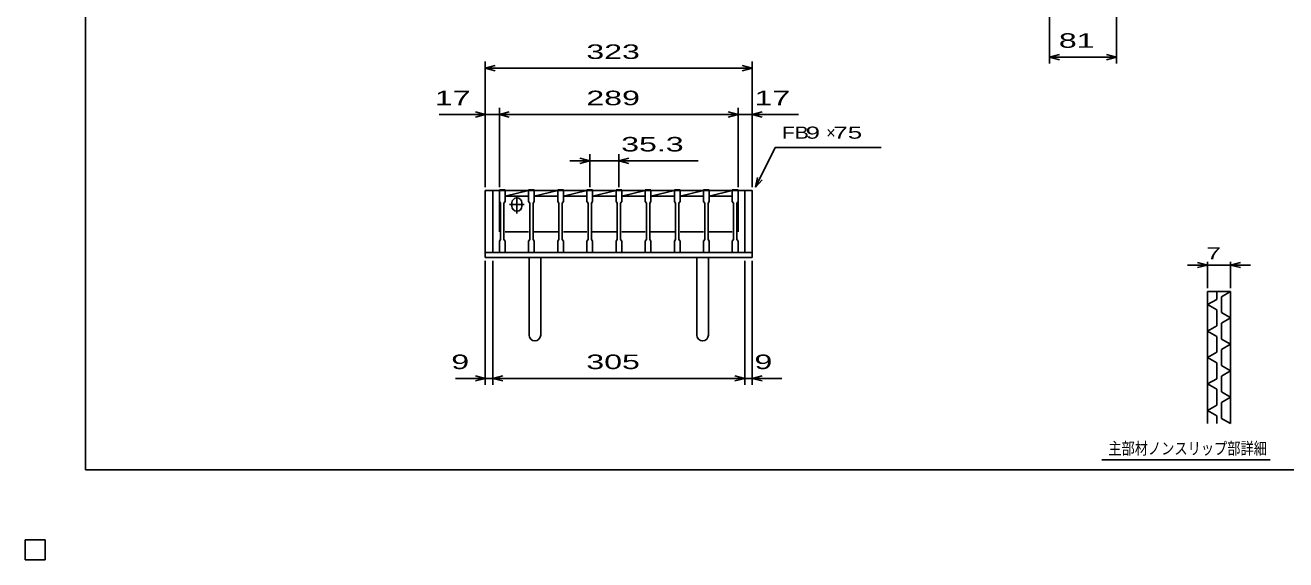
# Model space of a CAD drawing. Units: millimetres, scale not verified. Extents: x -1456 to 1385, y -1026 to 843.
# Drawn here: x -1456 to 70, y -1026 to -379 of the extents above; entities that cross this region are included whole.
import ezdxf
from ezdxf.enums import TextEntityAlignment as Align

# ---------------------------------------------------------------- set-up
doc = ezdxf.new("R2010")
doc.units = ezdxf.units.MM
doc.header["$LTSCALE"] = 8
for name, color, linetype, lineweight in [('0_2', 150, 'Continuous', 25), ('16', 3, 'Continuous', 25), ('19', 6, 'Continuous', 25), ('22', 4, 'Continuous', 25), ('24', 2, 'Continuous', 25), ('32', 4, 'Continuous', 25)]:
    doc.layers.add(name, color=color, linetype=linetype, lineweight=lineweight)
doc.styles.add('ベクトル', font='')
doc.styles.get('ベクトル').set_extended_font_data('ベクトル')

msp = doc.modelspace()

# ---------------------------------------------------------------- linework, layer by layer
at = {"layer": '0_2'}
for p, q in [((-1383.2, -917.2), (-1383.2, 842.8)), ((1384.8, -917.2), (-1383.2, -917.2)), ((-1432, -1002), (-1456, -1002)), ((-1456, -1002), (-1456, -1026)), ((-1432, -1002), (-1456, -1002)), ((-1456, -1002), (-1456, -1026)), ((-1432, -1002), (-1456, -1002)), ((-1456, -1002), (-1456, -1026)), ((-1432, -1002), (-1456, -1002)), ((-1456, -1002), (-1456, -1026)), ((-1432, -1002), (-1456, -1002)), ((-1456, -1002), (-1456, -1026)), ((-1432, -1026), (-1432, -1002)), ((-1432, -1026), (-1432, -1002)), ((-1432, -1026), (-1432, -1002)), ((-1432, -1026), (-1432, -1002)), ((-1432, -1026), (-1432, -1002)), ((-1456, -1026), (-1432, -1026)), ((-1456, -1026), (-1432, -1026)), ((-1456, -1026), (-1432, -1026)), ((-1456, -1026), (-1432, -1026)), ((-1456, -1026), (-1432, -1026))]:
    msp.add_line(p, q, dxfattribs=at)
at = {"layer": '16'}
for p, q in [((-882, -579), (-882, -578.3)), ((-882, -578.3), (-875, -578.3)), ((-882, -579), (-882, -592.5)), ((-875, -579), (-882, -579)), ((-882, -579), (-882, -629)), ((-875, -578.3), (-875, -579)), ((-875, -592.5), (-875, -579)), ((-875, -579), (-846.7, -579)), ((-875, -586), (-846.7, -579)), ((-846.7, -579), (-846.7, -578.3)), ((-846.7, -578.3), (-839.7, -578.3)), ((-846.7, -579), (-846.7, -592.5)), ((-839.7, -579), (-846.7, -579)), ((-839.7, -578.3), (-839.7, -579)), ((-839.7, -592.5), (-839.7, -579)), ((-839.7, -579), (-811.4, -579)), ((-839.7, -586), (-811.4, -579)), ((-811.4, -579), (-811.4, -578.3)), ((-811.4, -578.3), (-804.4, -578.3)), ((-811.4, -579), (-811.4, -592.5)), ((-804.4, -579), (-811.4, -579)), ((-804.4, -578.3), (-804.4, -579)), ((-804.4, -592.5), (-804.4, -579)), ((-804.4, -579), (-776.1, -579)), ((-804.4, -586), (-776.1, -579)), ((-776.1, -579), (-776.1, -578.3)), ((-776.1, -578.3), (-769.1, -578.3)), ((-776.1, -579), (-776.1, -592.5)), ((-769.1, -579), (-776.1, -579)), ((-769.1, -578.3), (-769.1, -579)), ((-769.1, -592.5), (-769.1, -579)), ((-769.1, -579), (-740.8, -579)), ((-769.1, -586), (-740.8, -579)), ((-740.8, -579), (-740.8, -578.3)), ((-740.8, -578.3), (-733.8, -578.3)), ((-740.8, -579), (-740.8, -592.5)), ((-733.8, -579), (-740.8, -579)), ((-733.8, -578.3), (-733.8, -579)), ((-733.8, -592.5), (-733.8, -579)), ((-733.8, -579), (-705.5, -579)), ((-733.8, -586), (-705.5, -579)), ((-705.5, -579), (-705.5, -578.3)), ((-705.5, -578.3), (-698.5, -578.3)), ((-705.5, -579), (-705.5, -592.5)), ((-698.5, -579), (-705.5, -579)), ((-698.5, -578.3), (-698.5, -579)), ((-698.5, -592.5), (-698.5, -579)), ((-698.5, -579), (-670.2, -579)), ((-698.5, -586), (-670.2, -579)), ((-670.2, -579), (-670.2, -578.3)), ((-670.2, -578.3), (-663.2, -578.3)), ((-670.2, -579), (-670.2, -592.5)), ((-663.2, -579), (-670.2, -579)), ((-663.2, -578.3), (-663.2, -579)), ((-663.2, -592.5), (-663.2, -579)), ((-663.2, -579), (-634.9, -579)), ((-663.2, -586), (-634.9, -579)), ((-634.9, -579), (-634.9, -578.3)), ((-634.9, -578.3), (-627.9, -578.3)), ((-634.9, -579), (-634.9, -592.5)), ((-627.9, -579), (-634.9, -579)), ((-627.9, -578.3), (-627.9, -579)), ((-627.9, -592.5), (-627.9, -579)), ((-627.9, -579), (-600, -579)), ((-627.9, -586), (-600, -579.099)), ((-600, -579), (-600, -578.3)), ((-600, -578.3), (-593, -578.3)), ((-600, -579), (-600, -592.5)), ((-593, -579), (-600, -579)), ((-593, -578.3), (-593, -579)), ((-593, -592.5), (-593, -579)), ((-593, -629), (-593, -579)), ((-882, -592.5), (-880.5, -594.5)), ((-880.5, -594.5), (-880.5, -638.5)), ((-876.5, -594.5), (-875, -592.5)), ((-876.5, -638.5), (-876.5, -594.5)), ((-875, -586), (-846.7, -586)), ((-866.85, -598), (-866.85, -594)), ((-860.85, -607), (-860.85, -585)), ((-854.85, -598), (-854.85, -594)), ((-846.7, -592.5), (-845.2, -594.5)), ((-845.2, -594.5), (-845.2, -638.5)), ((-841.2, -594.5), (-839.7, -592.5)), ((-841.2, -638.5), (-841.2, -594.5)), ((-839.7, -586), (-811.4, -586)), ((-811.4, -592.5), (-809.9, -594.5)), ((-809.9, -594.5), (-809.9, -638.5)), ((-805.9, -594.5), (-804.4, -592.5)), ((-805.9, -638.5), (-805.9, -594.5)), ((-804.4, -586), (-776.1, -586)), ((-776.1, -592.5), (-774.6, -594.5)), ((-774.6, -594.5), (-774.6, -638.5)), ((-770.6, -594.5), (-769.1, -592.5)), ((-770.6, -638.5), (-770.6, -594.5)), ((-769.1, -586), (-740.8, -586)), ((-740.8, -592.5), (-739.3, -594.5)), ((-739.3, -594.5), (-739.3, -638.5)), ((-735.3, -594.5), (-733.8, -592.5)), ((-735.3, -638.5), (-735.3, -594.5)), ((-733.8, -586), (-705.5, -586)), ((-705.5, -592.5), (-704, -594.5)), ((-704, -594.5), (-704, -638.5)), ((-700, -594.5), (-698.5, -592.5)), ((-700, -638.5), (-700, -594.5)), ((-698.5, -586), (-670.2, -586)), ((-670.2, -592.5), (-668.7, -594.5)), ((-668.7, -594.5), (-668.7, -638.5)), ((-664.7, -594.5), (-663.2, -592.5)), ((-664.7, -638.5), (-664.7, -594.5)), ((-663.2, -586), (-634.9, -586)), ((-634.9, -592.5), (-633.4, -594.5)), ((-633.4, -594.5), (-633.4, -638.5)), ((-629.4, -594.5), (-627.9, -592.5)), ((-629.4, -638.5), (-629.4, -594.5)), ((-627.9, -586), (-600, -586)), ((-600, -592.5), (-598.5, -594.5)), ((-598.5, -594.5), (-598.5, -638.5)), ((-594.5, -594.5), (-593, -592.5)), ((-594.5, -638.5), (-594.5, -594.5)), ((-869.85, -596), (-851.85, -596)), ((-880.5, -638.5), (-882, -640.5)), ((-882, -640.5), (-882, -654)), ((-875, -640.5), (-876.5, -638.5)), ((-875, -629), (-846.7, -629)), ((-875, -654), (-875, -640.5)), ((-845.2, -638.5), (-846.7, -640.5)), ((-846.7, -640.5), (-846.7, -654)), ((-839.7, -640.5), (-841.2, -638.5)), ((-839.7, -629), (-811.4, -629)), ((-839.7, -654), (-839.7, -640.5)), ((-809.9, -638.5), (-811.4, -640.5)), ((-811.4, -640.5), (-811.4, -654)), ((-804.4, -640.5), (-805.9, -638.5)), ((-804.4, -629), (-776.1, -629)), ((-804.4, -654), (-804.4, -640.5)), ((-774.6, -638.5), (-776.1, -640.5)), ((-776.1, -640.5), (-776.1, -654)), ((-769.1, -640.5), (-770.6, -638.5)), ((-769.1, -629), (-740.8, -629)), ((-769.1, -654), (-769.1, -640.5)), ((-739.3, -638.5), (-740.8, -640.5)), ((-740.8, -640.5), (-740.8, -654)), ((-733.8, -640.5), (-735.3, -638.5)), ((-733.8, -629), (-705.5, -629)), ((-733.8, -654), (-733.8, -640.5)), ((-704, -638.5), (-705.5, -640.5)), ((-705.5, -640.5), (-705.5, -654)), ((-698.5, -640.5), (-700, -638.5)), ((-698.5, -629), (-670.2, -629)), ((-698.5, -654), (-698.5, -640.5)), ((-668.7, -638.5), (-670.2, -640.5)), ((-670.2, -640.5), (-670.2, -654)), ((-663.2, -640.5), (-664.7, -638.5)), ((-663.2, -629), (-634.9, -629)), ((-663.2, -654), (-663.2, -640.5)), ((-633.4, -638.5), (-634.9, -640.5)), ((-634.9, -640.5), (-634.9, -654)), ((-627.9, -640.5), (-629.4, -638.5)), ((-627.9, -629), (-600, -629)), ((-627.9, -654), (-627.9, -640.5)), ((-598.5, -638.5), (-600, -640.5)), ((-600, -640.5), (-600, -654)), ((-593, -640.5), (-594.5, -638.5)), ((-593, -654), (-593, -640.5)), ((-882, -654), (-875, -654)), ((-846.7, -654), (-839.7, -654)), ((-811.4, -654), (-804.4, -654)), ((-776.1, -654), (-769.1, -654)), ((-740.8, -654), (-733.8, -654)), ((-705.5, -654), (-698.5, -654)), ((-670.2, -654), (-663.2, -654)), ((-634.9, -654), (-627.9, -654)), ((-600, -654), (-593, -654)), ((-1432, -1002), (-1456, -1002)), ((-1456, -1002), (-1456, -1026)), ((-1432, -1002), (-1456, -1002)), ((-1456, -1002), (-1456, -1026)), ((-1432, -1002), (-1456, -1002)), ((-1456, -1002), (-1456, -1026)), ((-1432, -1002), (-1456, -1002)), ((-1456, -1002), (-1456, -1026)), ((-1432, -1002), (-1456, -1002)), ((-1456, -1002), (-1456, -1026)), ((-1432, -1026), (-1432, -1002)), ((-1432, -1026), (-1432, -1002)), ((-1432, -1026), (-1432, -1002)), ((-1432, -1026), (-1432, -1002)), ((-1432, -1026), (-1432, -1002)), ((-1456, -1026), (-1432, -1026)), ((-1456, -1026), (-1432, -1026)), ((-1456, -1026), (-1432, -1026)), ((-1456, -1026), (-1432, -1026)), ((-1456, -1026), (-1432, -1026))]:
    msp.add_line(p, q, dxfattribs=at)
for centre, start, end in [((-860.85, -594), 0, 180), ((-860.85, -598), 180, 0)]:
    msp.add_arc(centre, 6, start, end, dxfattribs=at)
at = {"layer": '19'}
for p, q in [((-882, -579), (-899, -579)), ((-899, -579), (-899, -660)), ((-890, -654), (-890, -579)), ((-576, -579), (-593, -579)), ((-585, -579), (-585, -654)), ((-576, -660), (-576, -579)), ((-890, -654), (-899, -654)), ((-585, -654), (-890, -654)), ((-585, -654), (-576, -654)), ((-899, -660), (-576, -660)), ((-846, -660), (-846, -754)), ((-832, -754), (-832, -660)), ((-643, -660), (-643, -754)), ((-629, -754), (-629, -660))]:
    msp.add_line(p, q, dxfattribs=at)
for centre in [(-839, -754), (-636, -754)]:
    msp.add_arc(centre, 7, 180, 0, dxfattribs=at)
at = {"layer": '22'}
for p, q in [((-216, -425.5), (-216, -241.5)), ((-135, -425.5), (-135, -253.7)), ((-899, -575), (-899, -423)), ((-576, -575), (-576, -423)), ((-216, -417.5), (-204, -414.3)), ((-204, -420.7), (-216, -417.5)), ((-216, -417.5), (-135, -417.5)), ((-135, -417.5), (-147, -414.3)), ((-147, -420.7), (-135, -417.5)), ((-899, -431), (-887, -427.8)), ((-887, -434.2), (-899, -431)), ((-899, -431), (-576, -431)), ((-576, -431), (-588, -427.8)), ((-588, -434.2), (-576, -431)), ((-955, -487), (-899, -487)), ((-899, -487), (-911, -483.8)), ((-911, -490.2), (-899, -487)), ((-899, -575), (-899, -479)), ((-899, -487), (-882, -487)), ((-882, -575), (-882, -479)), ((-882, -487), (-870, -483.8)), ((-870, -490.2), (-882, -487)), ((-882, -487), (-593, -487)), ((-593, -487), (-605, -483.8)), ((-605, -490.2), (-593, -487)), ((-593, -575), (-593, -479)), ((-593, -487), (-576, -487)), ((-576, -575), (-576, -479)), ((-576, -487), (-564, -483.8)), ((-564, -490.2), (-576, -487)), ((-576, -487), (-520, -487)), ((-572, -575), (-548, -527)), ((-548, -527), (-420, -527)), ((-772.6, -543), (-796.6, -543)), ((-772.6, -543), (-784.6, -539.8)), ((-784.6, -546.2), (-772.6, -543)), ((-772.6, -575), (-772.6, -535)), ((-772.6, -543), (-737.3, -543)), ((-737.3, -535), (-737.3, -575)), ((-737.3, -543), (-725.3, -539.8)), ((-725.3, -546.2), (-737.3, -543)), ((-737.3, -543), (-641.3, -543)), ((-572, -575), (-569.6, -563.32)), ((-572, -575), (-564, -566.2)), ((-899, -814.4), (-899, -664)), ((-890, -814.4), (-890, -664)), ((-585, -814.4), (-585, -664)), ((-576, -814.4), (-576, -664)), ((-935, -806.4), (-899, -806.4)), ((-899, -806.4), (-911, -803.2)), ((-911, -809.6), (-899, -806.4)), ((-899, -806.4), (-890, -806.4)), ((-890, -806.4), (-878, -803.2)), ((-878, -809.6), (-890, -806.4)), ((-890, -806.4), (-585, -806.4)), ((-585, -806.4), (-597, -803.2)), ((-597, -809.6), (-585, -806.4)), ((-585, -806.4), (-576, -806.4)), ((-576, -806.4), (-564, -803.2)), ((-564, -809.6), (-576, -806.4)), ((-576, -806.4), (-540, -806.4))]:
    msp.add_line(p, q, dxfattribs=at)
at = {"layer": '22', "color": 2}
for p, q in [((-1432, -1002), (-1456, -1002)), ((-1456, -1002), (-1456, -1026)), ((-1432, -1002), (-1456, -1002)), ((-1456, -1002), (-1456, -1026)), ((-1432, -1002), (-1456, -1002)), ((-1456, -1002), (-1456, -1026)), ((-1432, -1026), (-1432, -1002)), ((-1432, -1026), (-1432, -1002)), ((-1432, -1026), (-1432, -1002)), ((-1456, -1026), (-1432, -1026)), ((-1456, -1026), (-1432, -1026)), ((-1456, -1026), (-1432, -1026))]:
    msp.add_line(p, q, dxfattribs=at)
at = {"layer": '24', "color": 4}
for p, q in [((-1432, -1002), (-1456, -1002)), ((-1456, -1002), (-1456, -1026)), ((-1432, -1002), (-1456, -1002)), ((-1456, -1002), (-1456, -1026)), ((-1432, -1002), (-1456, -1002)), ((-1456, -1002), (-1456, -1026)), ((-1432, -1026), (-1432, -1002)), ((-1432, -1026), (-1432, -1002)), ((-1432, -1026), (-1432, -1002)), ((-1456, -1026), (-1432, -1026)), ((-1456, -1026), (-1432, -1026)), ((-1456, -1026), (-1432, -1026))]:
    msp.add_line(p, q, dxfattribs=at)
at = {"layer": '32'}
for p, q in [((-24.8, -669.2), (-48.8, -669.2)), ((-24.8, -669.2), (-36.8, -666)), ((-36.8, -672.4), (-24.8, -669.2)), ((-24.8, -697.2), (-24.8, -665.2)), ((-24.8, -669.2), (3.2, -669.2)), ((3.2, -665.2), (3.2, -697.2)), ((3.2, -669.2), (15.2, -666)), ((15.2, -672.4), (3.2, -669.2)), ((3.2, -669.2), (27.2, -669.2)), ((-24.8, -701.2), (3.2, -701.2)), ((-24.8, -861.2), (-24.8, -701.2)), ((-13.6, -701.2), (-13.6, -710.8)), ((3.2, -701.2), (-8, -707.6)), ((3.2, -701.2), (3.2, -861.2)), ((-13.6, -710.8), (-24.8, -717.2)), ((-24.8, -717.2), (-13.6, -723.6)), ((-8, -707.6), (-8, -726.8)), ((-13.6, -723.6), (-13.6, -742.8)), ((-8, -726.8), (3.2, -733.2)), ((-13.6, -742.8), (-24.8, -749.2)), ((3.2, -733.2), (-8, -739.6)), ((-8, -739.6), (-8, -758.8)), ((-24.8, -749.2), (-13.6, -755.6)), ((-13.6, -755.6), (-13.6, -774.8)), ((-8, -758.8), (3.2, -765.2)), ((-13.6, -774.8), (-24.8, -781.2)), ((3.2, -765.2), (-8, -771.6)), ((-8, -771.6), (-8, -790.8)), ((-24.8, -781.2), (-13.6, -787.6)), ((-13.6, -787.6), (-13.6, -806.8)), ((-8, -790.8), (3.2, -797.2)), ((-13.6, -806.8), (-24.8, -813.2)), ((3.2, -797.2), (-8, -803.6)), ((-8, -803.6), (-8, -822.8)), ((-24.8, -813.2), (-13.6, -819.6)), ((-13.6, -819.6), (-13.6, -838.8)), ((-8, -822.8), (3.2, -829.2)), ((-13.6, -838.8), (-24.8, -845.2)), ((3.2, -829.2), (-8, -835.6)), ((-8, -835.6), (-8, -854.8)), ((-24.8, -845.2), (-13.6, -851.6)), ((-13.6, -851.6), (-13.6, -861.2)), ((-8, -854.8), (3.2, -861.2)), ((51.2, -905.2), (-152.8, -905.2)), ((-1432, -1002), (-1456, -1002)), ((-1456, -1002), (-1456, -1026)), ((-1432, -1002), (-1456, -1002)), ((-1456, -1002), (-1456, -1026)), ((-1432, -1002), (-1456, -1002)), ((-1456, -1002), (-1456, -1026)), ((-1432, -1002), (-1456, -1002)), ((-1456, -1002), (-1456, -1026)), ((-1432, -1002), (-1456, -1002)), ((-1456, -1002), (-1456, -1026)), ((-1432, -1026), (-1432, -1002)), ((-1432, -1026), (-1432, -1002)), ((-1432, -1026), (-1432, -1002)), ((-1432, -1026), (-1432, -1002)), ((-1432, -1026), (-1432, -1002)), ((-1456, -1026), (-1432, -1026)), ((-1456, -1026), (-1432, -1026)), ((-1456, -1026), (-1432, -1026)), ((-1456, -1026), (-1432, -1026)), ((-1456, -1026), (-1432, -1026))]:
    msp.add_line(p, q, dxfattribs=at)

# ---------------------------------------------------------------- texts
at = {"layer": '22', "color": 2, "style": 'ベクトル'}
for s, height, width, p in [(' 81 ', 17.6, 1.65, (-215.5, -397.5)), (' 323 ', 17.6, 1.65, (-787.5, -411)), (' 17 ', 17.6, 1.65, (-971, -467)), (' 289 ', 17.6, 1.65, (-787.5, -467)), (' 17 ', 17.6, 1.65, (-584, -467)), ('FB', 14.66, 1.3, (-540, -509)), (' 9 ', 14.66, 1.6, (-520, -509)), (' 75 ', 14.66, 1.6, (-486.4, -509)), (' 35.3 ', 17.6, 1.65, (-745.3, -523)), (' 9 ', 17.6, 1.65, (-951, -786.4)), (' 305 ', 17.6, 1.65, (-787.5, -786.4)), (' 9 ', 17.6, 1.65, (-584, -786.4))]:
    msp.add_text(s, height=height, dxfattribs=dict(at, width=width)).set_placement(p, align=Align.MIDDLE_LEFT)
msp.add_text('×', height=14.66, dxfattribs=at).set_placement((-486.4, -509), align=Align.MIDDLE_LEFT)
at = {"layer": '32', "color": 2, "style": 'ベクトル'}
for s, width, p in [(' 7 ', 1.6, (-34.8, -655.2)), ('主部材ノンスリップ部詳細', 0.8, (-144.8, -891.2))]:
    msp.add_text(s, height=14.66, dxfattribs=dict(at, width=width)).set_placement(p, align=Align.MIDDLE_LEFT)

doc.saveas('drawing.dxf')
